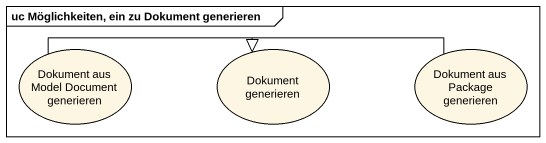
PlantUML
@startuml
mainframe uc Möglichkeiten, ein zu Dokument generieren
usecase "Dokument aus Model Document generieren" as Dokument_aus_Model_Document
usecase "Dokument generieren" as Dokument_generieren
usecase "Dokument aus Package generieren" as Dokument_aus_Package
Dokument_aus_Model_Document -right-|> Dokument_generieren
Dokument_aus_Package -left-|> Dokument_generieren
@enduml
